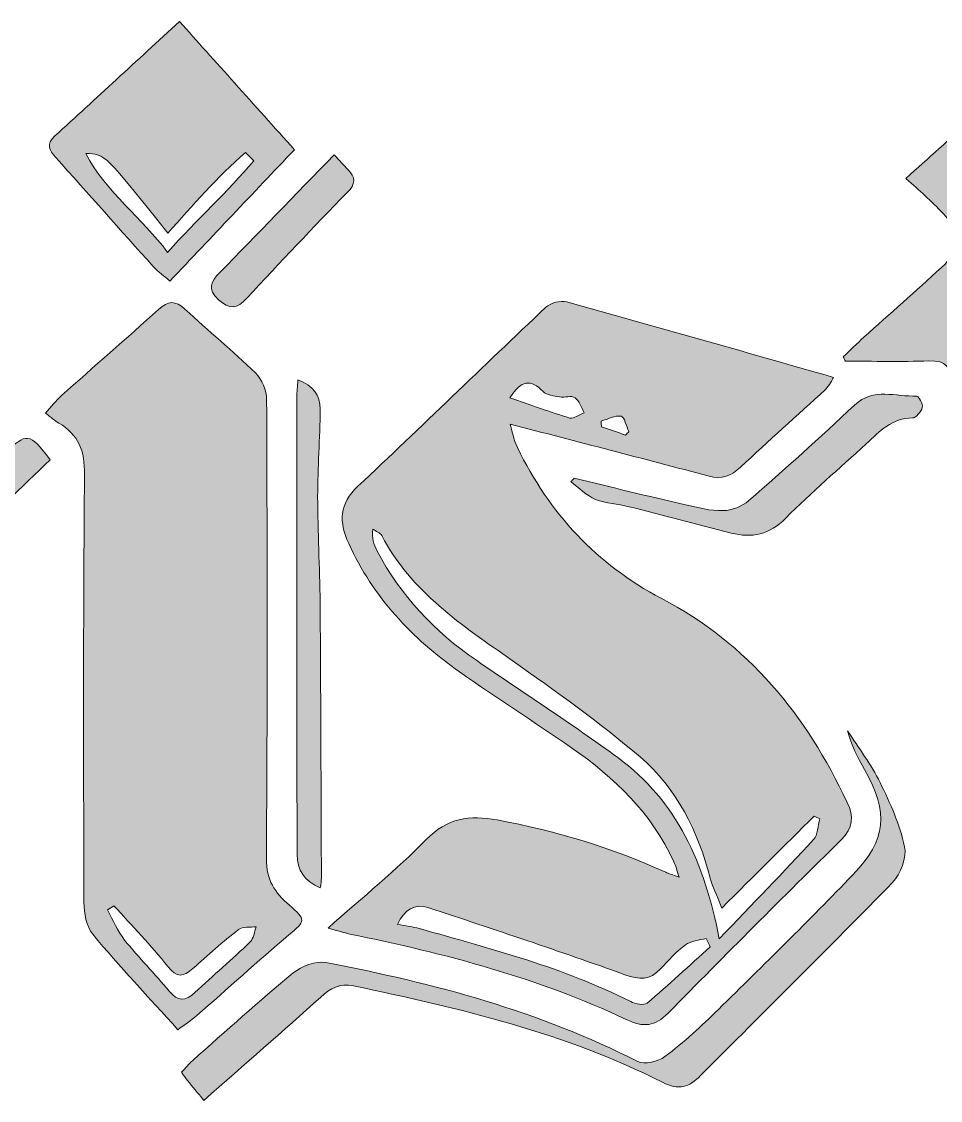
# Model space of a CAD drawing. Header units: millimetres. Extents: x -32 to 422, y -637 to -57.
# Drawn here: x 347.93 to 370.08, y -120.56 to -94.55 of the extents above; entities that cross this region are included whole.
import ezdxf

# ---------------------------------------------------------------- set-up
doc = ezdxf.new("R2010")
doc.units = ezdxf.units.MM
doc.header["$MEASUREMENT"] = 0
doc.layers.add('cut laag', color=7, linetype='Continuous', lineweight=0)

# ---------------------------------------------------------------- blocks, each defined once
blk = doc.blocks.new('Block_0')
at = {"layer": 'cut laag', "true_color": 0x000000, "transparency": 33554687}
h = blk.add_hatch(color=18, dxfattribs=at)
h.dxf.hatch_style = 2
edge = h.paths.add_edge_path()
edge.add_spline(control_points=[(353.529, -97.903), (353.461, -97.838), (353.394, -97.772), (353.326, -97.707), (352.646, -98.294), (352.057, -98.978), (351.451, -99.649), (349.946, -97.742), (349.946, -97.742), (349.478, -97.729), (349.983, -98.681), (350.831, -99.276), (351.449, -100.112), (352.155, -99.318), (352.894, -98.656), (353.529, -97.903)], knot_values=[0, 0, 0, 0, 1, 1, 1, 2, 2, 2, 3, 3, 3, 4, 4, 4, 5, 5, 5, 5], degree=3, periodic=0)
edge = h.paths.add_edge_path()
edge.add_spline(control_points=[(351.736, -94.547), (352.572, -95.48), (353.538, -96.556), (354.507, -97.636), (353.5, -98.698), (352.524, -99.728), (351.505, -100.803), (351.373, -100.689), (351.221, -100.584), (351.101, -100.451), (350.315, -99.578), (349.537, -98.698), (348.753, -97.824), (348.597, -97.65), (348.516, -97.499), (348.731, -97.304), (349.719, -96.405), (350.7, -95.499), (351.736, -94.547)], knot_values=[0, 0, 0, 0, 1, 1, 1, 2, 2, 2, 3, 3, 3, 4, 4, 4, 5, 5, 5, 6, 6, 6, 6], degree=3, periodic=0)
h = blk.add_hatch(color=18, dxfattribs=at)
h.dxf.hatch_style = 2
edge = h.paths.add_edge_path()
edge.add_spline(control_points=[(374.357, -101.701), (374.268, -101.846), (374.18, -101.929), (374.176, -102.017), (374.173, -102.08), (374.281, -102.149), (374.339, -102.216), (374.423, -102.126), (374.518, -102.044), (374.579, -101.941), (374.591, -101.921), (374.471, -101.822), (374.357, -101.701)], knot_values=[0, 0, 0, 0, 1, 1, 1, 2, 2, 2, 3, 3, 3, 4, 4, 4, 4], degree=3, periodic=0)
edge = h.paths.add_edge_path()
edge.add_spline(control_points=[(370.747, -99.194), (370.821, -99.158), (370.896, -99.122), (370.97, -99.087), (370.886, -98.887), (370.803, -98.686), (370.719, -98.486), (370.643, -98.535), (370.494, -98.608), (370.501, -98.628), (370.568, -98.821), (370.661, -99.006), (370.747, -99.194)], knot_values=[0, 0, 0, 0, 1, 1, 1, 2, 2, 2, 3, 3, 3, 4, 4, 4, 4], degree=3, periodic=0)
edge = h.paths.add_edge_path()
edge.add_spline(control_points=[(371.057, -115.886), (371.023, -115.896), (370.989, -115.905), (370.955, -115.915), (370.998, -116.057), (371.004, -116.231), (371.092, -116.335), (371.553, -116.884), (372.027, -117.423), (372.519, -117.944), (372.581, -118.011), (372.818, -118.011), (372.896, -117.947), (373.393, -117.537), (373.873, -117.105), (374.347, -116.668), (374.405, -116.615), (374.395, -116.488), (374.417, -116.396), (374.315, -116.404), (374.179, -116.372), (374.116, -116.426), (373.727, -116.759), (373.332, -117.09), (372.985, -117.465), (372.764, -117.704), (372.663, -117.71), (372.453, -117.455), (372.009, -116.914), (371.525, -116.407), (371.057, -115.886)], knot_values=[0, 0, 0, 0, 1, 1, 1, 2, 2, 2, 3, 3, 3, 4, 4, 4, 5, 5, 5, 6, 6, 6, 7, 7, 7, 8, 8, 8, 9, 9, 9, 10, 10, 10, 10], degree=3, periodic=0)
edge = h.paths.add_edge_path()
edge.add_spline(control_points=[(367.735, -102.632), (367.901, -102.474), (368.063, -102.312), (368.233, -102.158), (368.855, -101.597), (369.484, -101.043), (370.102, -100.478), (370.543, -100.073), (370.553, -99.614), (370.142, -99.176), (370.001, -99.026), (369.852, -98.884), (369.703, -98.742), (369.565, -98.613), (369.423, -98.488), (369.245, -98.328), (370.316, -97.366), (371.373, -96.417), (372.532, -95.376), (373.22, -96.101), (373.901, -96.807), (374.562, -97.531), (374.659, -97.636), (374.701, -97.825), (374.704, -97.976), (374.716, -98.593), (374.731, -99.213), (374.688, -99.827), (374.661, -100.213), (374.751, -100.342), (375.155, -100.335), (376.448, -100.311), (377.742, -100.325), (379.035, -100.327), (379.161, -100.327), (379.287, -100.344), (379.476, -100.357), (379.399, -100.463), (379.37, -100.525), (379.323, -100.566), (378.638, -101.166), (377.941, -101.752), (377.269, -102.367), (376.954, -102.656), (376.614, -102.785), (376.193, -102.763), (375.827, -102.744), (375.459, -102.746), (375.091, -102.751), (374.86, -102.754), (374.717, -102.833), (374.718, -103.119), (374.729, -107.087), (374.733, -111.055), (374.727, -115.024), (374.727, -115.476), (375.056, -115.665), (375.34, -115.873), (375.669, -116.115), (375.619, -116.273), (375.339, -116.509), (374.519, -117.2), (373.711, -117.905), (372.911, -118.62), (372.692, -118.816), (372.554, -118.795), (372.368, -118.584), (371.805, -117.945), (371.204, -117.337), (370.666, -116.678), (370.48, -116.451), (370.345, -116.108), (370.344, -115.817), (370.324, -111.643), (370.323, -107.469), (370.339, -103.294), (370.341, -102.869), (370.217, -102.718), (369.799, -102.731), (369.129, -102.751), (368.459, -102.736), (367.788, -102.736), (367.771, -102.702), (367.753, -102.667), (367.735, -102.632)], knot_values=[0, 0, 0, 0, 1, 1, 1, 2, 2, 2, 3, 3, 3, 4, 4, 4, 5, 5, 5, 6, 6, 6, 7, 7, 7, 8, 8, 8, 9, 9, 9, 10, 10, 10, 11, 11, 11, 12, 12, 12, 13, 13, 13, 14, 14, 14, 15, 15, 15, 16, 16, 16, 17, 17, 17, 18, 18, 18, 19, 19, 19, 20, 20, 20, 21, 21, 21, 22, 22, 22, 23, 23, 23, 24, 24, 24, 25, 25, 25, 26, 26, 26, 27, 27, 27, 28, 28, 28, 28], degree=3, periodic=0)
h = blk.add_hatch(color=18, dxfattribs=at)
h.dxf.hatch_style = 2
edge = h.paths.add_edge_path()
edge.add_spline(control_points=[(355.462, -97.76), (355.597, -97.904), (355.694, -98.011), (355.795, -98.114), (355.985, -98.305), (355.982, -98.461), (355.781, -98.668), (354.963, -99.506), (354.155, -100.355), (353.362, -101.216), (353.12, -101.479), (352.945, -101.494), (352.676, -101.254), (352.388, -100.997), (352.5, -100.813), (352.703, -100.604), (353.61, -99.671), (354.516, -98.736), (355.462, -97.76)], knot_values=[0, 0, 0, 0, 1, 1, 1, 2, 2, 2, 3, 3, 3, 4, 4, 4, 5, 5, 5, 6, 6, 6, 6], degree=3, periodic=0)
h = blk.add_hatch(color=18, dxfattribs=at)
h.dxf.hatch_style = 2
edge = h.paths.add_edge_path()
edge.add_spline(control_points=[(350.157, -115.866), (350.104, -115.9), (350.05, -115.934), (349.997, -115.968), (350.134, -116.212), (350.242, -116.48), (350.414, -116.695), (350.754, -117.119), (351.141, -117.503), (351.485, -117.923), (351.698, -118.182), (351.879, -118.169), (352.106, -117.959), (352.548, -117.55), (353.005, -117.157), (353.439, -116.74), (353.525, -116.657), (353.538, -116.498), (353.585, -116.374), (353.441, -116.392), (353.26, -116.36), (353.162, -116.436), (352.779, -116.732), (352.42, -117.059), (352.058, -117.381), (351.834, -117.58), (351.675, -117.615), (351.453, -117.331), (351.051, -116.819), (350.592, -116.352), (350.157, -115.866)], knot_values=[0, 0, 0, 0, 1, 1, 1, 2, 2, 2, 3, 3, 3, 4, 4, 4, 5, 5, 5, 6, 6, 6, 7, 7, 7, 8, 8, 8, 9, 9, 9, 10, 10, 10, 10], degree=3, periodic=0)
edge = h.paths.add_edge_path()
edge.add_spline(control_points=[(351.696, -118.856), (350.989, -118.071), (350.294, -117.334), (349.647, -116.555), (349.49, -116.367), (349.433, -116.045), (349.432, -115.784), (349.422, -112.345), (349.415, -108.906), (349.447, -105.468), (349.452, -104.903), (349.307, -104.507), (348.826, -104.229), (348.726, -104.171), (348.64, -104.09), (348.506, -103.988), (348.644, -103.836), (348.757, -103.687), (348.893, -103.565), (349.67, -102.87), (350.459, -102.188), (351.23, -101.486), (351.463, -101.275), (351.635, -101.267), (351.868, -101.483), (352.428, -102.003), (353.022, -102.486), (353.568, -103.02), (353.723, -103.172), (353.835, -103.446), (353.836, -103.665), (353.851, -107.354), (353.858, -111.044), (353.83, -114.733), (353.827, -115.246), (354.034, -115.553), (354.384, -115.852), (354.798, -116.207), (354.771, -116.23), (354.372, -116.568), (353.622, -117.205), (352.894, -117.868), (352.153, -118.516), (352.013, -118.638), (351.855, -118.739), (351.696, -118.856)], knot_values=[0, 0, 0, 0, 1, 1, 1, 2, 2, 2, 3, 3, 3, 4, 4, 4, 5, 5, 5, 6, 6, 6, 7, 7, 7, 8, 8, 8, 9, 9, 9, 10, 10, 10, 11, 11, 11, 12, 12, 12, 13, 13, 13, 14, 14, 14, 15, 15, 15, 15], degree=3, periodic=0)
h = blk.add_hatch(color=18, dxfattribs=at)
h.dxf.hatch_style = 2
edge = h.paths.add_edge_path()
edge.add_spline(control_points=[(361.896, -104.18), (361.9, -104.226), (361.904, -104.273), (361.908, -104.319), (362.101, -104.385), (362.294, -104.451), (362.486, -104.517), (362.514, -104.489), (362.541, -104.462), (362.569, -104.435), (362.507, -104.304), (362.463, -104.08), (362.379, -104.064), (362.231, -104.036), (362.058, -104.135), (361.896, -104.18)], knot_values=[0, 0, 0, 0, 1, 1, 1, 2, 2, 2, 3, 3, 3, 4, 4, 4, 5, 5, 5, 5], degree=3, periodic=0)
edge = h.paths.add_edge_path()
edge.add_spline(control_points=[(359.701, -103.618), (360.207, -103.793), (360.67, -103.967), (361.144, -104.106), (361.239, -104.133), (361.374, -104.025), (361.491, -103.979), (361.421, -103.854), (361.377, -103.691), (361.271, -103.617), (361.185, -103.557), (361.022, -103.618), (360.898, -103.597), (360.76, -103.574), (360.586, -103.559), (360.501, -103.47), (360.21, -103.165), (359.973, -103.183), (359.701, -103.618)], knot_values=[0, 0, 0, 0, 1, 1, 1, 2, 2, 2, 3, 3, 3, 4, 4, 4, 5, 5, 5, 6, 6, 6, 6], degree=3, periodic=0)
edge = h.paths.add_edge_path()
edge.add_spline(control_points=[(364.531, -116.854), (364.498, -116.787), (364.466, -116.72), (364.434, -116.653), (364.264, -116.702), (364.065, -116.711), (363.931, -116.81), (363.709, -116.972), (363.522, -117.186), (363.332, -117.389), (363.076, -117.663), (362.825, -117.658), (362.469, -117.529), (360.904, -116.964), (359.323, -116.438), (357.743, -115.914), (357.409, -115.804), (357.155, -115.953), (356.994, -116.316), (357.188, -116.353), (357.358, -116.373), (357.521, -116.419), (359.252, -116.907), (360.995, -117.358), (362.612, -118.179), (362.725, -118.236), (362.932, -118.275), (363.005, -118.215), (363.527, -117.777), (364.025, -117.311), (364.531, -116.854)], knot_values=[0, 0, 0, 0, 1, 1, 1, 2, 2, 2, 3, 3, 3, 4, 4, 4, 5, 5, 5, 6, 6, 6, 7, 7, 7, 8, 8, 8, 9, 9, 9, 10, 10, 10, 10], degree=3, periodic=0)
edge = h.paths.add_edge_path()
edge.add_spline(control_points=[(364.747, -116.661), (365.552, -115.82), (366.297, -115.057), (367.02, -114.272), (367.126, -114.157), (367.123, -113.941), (367.17, -113.771), (367.124, -113.75), (367.078, -113.728), (367.033, -113.707), (366.317, -114.419), (365.601, -115.131), (364.808, -115.921), (364.681, -115.599), (364.584, -115.407), (364.53, -115.202), (364.23, -114.072), (363.729, -113.034), (362.837, -112.277), (361.857, -111.445), (360.805, -110.693), (359.752, -109.952), (358.548, -109.106), (357.323, -108.297), (356.61, -106.942), (356.573, -106.872), (356.469, -106.837), (356.396, -106.785), (356.371, -106.999), (356.415, -107.159), (356.492, -107.303), (357.068, -108.387), (357.879, -109.259), (358.892, -109.949), (360.032, -110.725), (361.186, -111.482), (362.299, -112.295), (363.73, -113.339), (364.396, -114.847), (364.747, -116.661)], knot_values=[0, 0, 0, 0, 1, 1, 1, 2, 2, 2, 3, 3, 3, 4, 4, 4, 5, 5, 5, 6, 6, 6, 7, 7, 7, 8, 8, 8, 9, 9, 9, 10, 10, 10, 11, 11, 11, 12, 12, 12, 13, 13, 13, 13], degree=3, periodic=0)
edge = h.paths.add_edge_path()
edge.add_spline(control_points=[(355.317, -116.405), (356.163, -115.65), (356.966, -115.005), (357.68, -114.272), (358.191, -113.749), (358.726, -113.676), (359.392, -113.798), (360.799, -114.058), (362.154, -114.47), (363.456, -115.06), (363.533, -115.095), (363.616, -115.118), (363.776, -115.174), (363.722, -115.009), (363.699, -114.905), (363.655, -114.81), (363.118, -113.636), (362.223, -112.778), (361.184, -112.057), (360.292, -111.437), (359.373, -110.855), (358.486, -110.228), (357.342, -109.42), (356.403, -108.426), (355.814, -107.13), (355.578, -106.609), (355.58, -106.18), (356.038, -105.751), (357.559, -104.325), (359.05, -102.867), (360.566, -101.437), (360.679, -101.33), (360.921, -101.265), (361.069, -101.306), (363.2, -101.895), (365.324, -102.506), (367.501, -103.126), (367.463, -103.184), (367.407, -103.326), (367.306, -103.419), (366.628, -104.048), (365.934, -104.661), (365.257, -105.292), (365.032, -105.501), (364.806, -105.589), (364.5, -105.508), (362.917, -105.088), (361.333, -104.678), (359.709, -104.254), (359.752, -104.4), (359.788, -104.624), (359.883, -104.82), (360.65, -106.4), (361.79, -107.637), (363.35, -108.454), (365.445, -109.554), (366.845, -111.272), (367.83, -113.376), (367.99, -113.717), (367.982, -113.987), (367.684, -114.28), (366.28, -115.659), (364.893, -117.055), (363.511, -118.456), (363.197, -118.774), (362.922, -118.809), (362.505, -118.611), (360.385, -117.604), (358.129, -117.018), (355.84, -116.548), (355.701, -116.519), (355.566, -116.474), (355.317, -116.405)], knot_values=[0, 0, 0, 0, 1, 1, 1, 2, 2, 2, 3, 3, 3, 4, 4, 4, 5, 5, 5, 6, 6, 6, 7, 7, 7, 8, 8, 8, 9, 9, 9, 10, 10, 10, 11, 11, 11, 12, 12, 12, 13, 13, 13, 14, 14, 14, 15, 15, 15, 16, 16, 16, 17, 17, 17, 18, 18, 18, 19, 19, 19, 20, 20, 20, 21, 21, 21, 22, 22, 22, 23, 23, 23, 24, 24, 24, 24], degree=3, periodic=0)
h = blk.add_hatch(color=18, dxfattribs=at)
h.dxf.hatch_style = 2
edge = h.paths.add_edge_path()
edge.add_spline(control_points=[(354.591, -103.187), (354.954, -103.327), (355.133, -103.556), (355.129, -103.893), (355.119, -104.596), (355.066, -105.299), (355.066, -106.002), (355.067, -106.852), (355.118, -107.702), (355.125, -108.553), (355.142, -110.771), (355.148, -112.989), (355.157, -115.208), (355.157, -115.265), (355.144, -115.322), (355.13, -115.434), (354.747, -115.269), (354.57, -115.012), (354.57, -114.625), (354.569, -114.052), (354.568, -113.479), (354.568, -112.906), (354.566, -109.806), (354.565, -106.706), (354.565, -103.606), (354.565, -103.48), (354.58, -103.354), (354.591, -103.187)], knot_values=[0, 0, 0, 0, 1, 1, 1, 2, 2, 2, 3, 3, 3, 4, 4, 4, 5, 5, 5, 6, 6, 6, 7, 7, 7, 8, 8, 8, 9, 9, 9, 9], degree=3, periodic=0)
h = blk.add_hatch(color=18, dxfattribs=at)
h.dxf.hatch_style = 2
edge = h.paths.add_edge_path()
edge.add_spline(control_points=[(361.251, -105.559), (362.144, -105.774), (363.035, -105.993), (363.93, -106.199), (364.229, -106.268), (364.536, -106.347), (364.837, -106.339), (365.048, -106.334), (365.298, -106.237), (365.458, -106.098), (366.321, -105.347), (367.17, -104.579), (368.006, -103.796), (368.467, -103.364), (369.004, -103.598), (369.511, -103.578), (369.554, -103.576), (369.66, -103.773), (369.64, -103.853), (369.614, -103.954), (369.489, -104.106), (369.407, -104.105), (368.908, -104.103), (368.611, -104.428), (368.289, -104.727), (367.643, -105.325), (366.967, -105.894), (366.35, -106.521), (365.959, -106.919), (365.533, -107.006), (365.034, -106.882), (364.211, -106.677), (363.393, -106.452), (362.571, -106.244), (362.305, -106.176), (362.015, -106.173), (361.766, -106.069), (361.546, -105.978), (361.366, -105.788), (361.168, -105.641), (361.196, -105.614), (361.223, -105.587), (361.251, -105.559)], knot_values=[0, 0, 0, 0, 1, 1, 1, 2, 2, 2, 3, 3, 3, 4, 4, 4, 5, 5, 5, 6, 6, 6, 7, 7, 7, 8, 8, 8, 9, 9, 9, 10, 10, 10, 11, 11, 11, 12, 12, 12, 13, 13, 13, 14, 14, 14, 14], degree=3, periodic=0)
h = blk.add_hatch(color=18, dxfattribs=at)
h.dxf.hatch_style = 2
edge = h.paths.add_edge_path()
edge.add_spline(control_points=[(348.62, -105.113), (347.92, -105.787), (347.234, -106.443), (346.553, -107.105), (346.332, -107.319), (346.111, -107.535), (345.915, -107.772), (345.722, -108.004), (345.559, -108.015), (345.331, -107.815), (344.967, -107.495), (344.954, -107.443), (345.307, -107.102), (346.046, -106.39), (346.788, -105.681), (347.523, -104.965), (348.053, -104.449), (348.114, -104.451), (348.62, -105.113)], knot_values=[0, 0, 0, 0, 1, 1, 1, 2, 2, 2, 3, 3, 3, 4, 4, 4, 5, 5, 5, 6, 6, 6, 6], degree=3, periodic=0)
h = blk.add_hatch(color=18, dxfattribs=at)
h.dxf.hatch_style = 2
edge = h.paths.add_edge_path()
edge.add_spline(control_points=[(352.324, -120.561), (352.172, -120.377), (352.05, -120.231), (351.93, -120.083), (351.885, -120.028), (351.845, -119.967), (351.784, -119.882), (351.879, -119.781), (351.959, -119.681), (352.054, -119.597), (352.858, -118.887), (353.65, -118.164), (354.479, -117.484), (354.679, -117.32), (355.023, -117.191), (355.265, -117.237), (357.864, -117.731), (360.407, -118.41), (362.782, -119.623), (362.944, -119.706), (363.276, -119.626), (363.438, -119.503), (363.894, -119.158), (364.318, -118.768), (364.726, -118.367), (365.815, -117.295), (366.908, -116.226), (367.964, -115.122), (368.792, -114.256), (368.833, -113.642), (368.248, -112.585), (368.085, -112.291), (367.924, -111.996), (367.841, -111.65), (368.105, -112.063), (368.406, -112.459), (368.623, -112.896), (368.868, -113.39), (369.1, -113.909), (369.213, -114.443), (369.268, -114.703), (369.121, -115.102), (368.926, -115.303), (367.401, -116.873), (365.838, -118.406), (364.297, -119.961), (364.013, -120.248), (363.773, -120.321), (363.38, -120.123), (361.028, -118.934), (358.488, -118.333), (355.929, -117.798), (355.6, -117.729), (355.372, -117.861), (355.14, -118.069), (354.233, -118.882), (353.316, -119.684), (352.324, -120.561)], knot_values=[0, 0, 0, 0, 1, 1, 1, 2, 2, 2, 3, 3, 3, 4, 4, 4, 5, 5, 5, 6, 6, 6, 7, 7, 7, 8, 8, 8, 9, 9, 9, 10, 10, 10, 11, 11, 11, 12, 12, 12, 13, 13, 13, 14, 14, 14, 15, 15, 15, 16, 16, 16, 17, 17, 17, 18, 18, 18, 19, 19, 19, 19], degree=3, periodic=0)
at = {"layer": 'cut laag'}
for points, knots in [([(351.736, -94.547), (350.7, -95.499), (349.719, -96.405), (348.731, -97.304), (348.516, -97.499), (348.597, -97.65), (348.753, -97.824), (349.537, -98.698), (350.315, -99.578), (351.101, -100.451), (351.221, -100.584), (351.373, -100.689), (351.505, -100.803), (352.524, -99.728), (353.5, -98.698), (354.507, -97.636), (353.538, -96.556), (352.572, -95.48), (351.736, -94.547)], [0, 0, 0, 0, 1, 1, 1, 2, 2, 2, 3, 3, 3, 4, 4, 4, 5, 5, 5, 6, 6, 6, 6]), ([(351.736, -94.547), (352.572, -95.48), (353.538, -96.556), (354.507, -97.636), (353.5, -98.698), (352.524, -99.728), (351.505, -100.803), (351.373, -100.689), (351.221, -100.584), (351.101, -100.451), (350.315, -99.578), (349.537, -98.698), (348.753, -97.824), (348.597, -97.65), (348.516, -97.499), (348.731, -97.304), (349.719, -96.405), (350.7, -95.499), (351.736, -94.547)], [0, 0, 0, 0, 1, 1, 1, 2, 2, 2, 3, 3, 3, 4, 4, 4, 5, 5, 5, 6, 6, 6, 6]), ([(367.735, -102.632), (367.753, -102.667), (367.771, -102.702), (367.788, -102.736), (368.459, -102.736), (369.129, -102.751), (369.799, -102.731), (370.217, -102.718), (370.341, -102.869), (370.339, -103.294), (370.323, -107.469), (370.324, -111.643), (370.344, -115.817), (370.345, -116.108), (370.48, -116.451), (370.666, -116.678), (371.204, -117.337), (371.805, -117.945), (372.368, -118.584), (372.554, -118.795), (372.692, -118.816), (372.911, -118.62), (373.711, -117.905), (374.519, -117.2), (375.339, -116.509), (375.619, -116.273), (375.669, -116.115), (375.34, -115.873), (375.056, -115.665), (374.727, -115.476), (374.727, -115.024), (374.733, -111.055), (374.729, -107.087), (374.718, -103.119), (374.717, -102.833), (374.86, -102.754), (375.091, -102.751), (375.459, -102.746), (375.827, -102.744), (376.193, -102.763), (376.614, -102.785), (376.954, -102.656), (377.269, -102.367), (377.941, -101.752), (378.638, -101.166), (379.323, -100.566), (379.37, -100.525), (379.399, -100.463), (379.476, -100.357), (379.287, -100.344), (379.161, -100.327), (379.035, -100.327), (377.742, -100.325), (376.448, -100.311), (375.155, -100.335), (374.751, -100.342), (374.661, -100.213), (374.688, -99.827), (374.731, -99.213), (374.716, -98.593), (374.704, -97.976), (374.701, -97.825), (374.659, -97.636), (374.562, -97.531), (373.901, -96.807), (373.22, -96.101), (372.532, -95.376), (371.373, -96.417), (370.316, -97.366), (369.245, -98.328), (369.423, -98.488), (369.565, -98.613), (369.703, -98.742), (369.852, -98.884), (370.001, -99.026), (370.142, -99.176), (370.553, -99.614), (370.543, -100.073), (370.102, -100.478), (369.484, -101.043), (368.855, -101.597), (368.233, -102.158), (368.063, -102.312), (367.901, -102.474), (367.735, -102.632)], [0, 0, 0, 0, 1, 1, 1, 2, 2, 2, 3, 3, 3, 4, 4, 4, 5, 5, 5, 6, 6, 6, 7, 7, 7, 8, 8, 8, 9, 9, 9, 10, 10, 10, 11, 11, 11, 12, 12, 12, 13, 13, 13, 14, 14, 14, 15, 15, 15, 16, 16, 16, 17, 17, 17, 18, 18, 18, 19, 19, 19, 20, 20, 20, 21, 21, 21, 22, 22, 22, 23, 23, 23, 24, 24, 24, 25, 25, 25, 26, 26, 26, 27, 27, 27, 28, 28, 28, 28]), ([(367.735, -102.632), (367.901, -102.474), (368.063, -102.312), (368.233, -102.158), (368.855, -101.597), (369.484, -101.043), (370.102, -100.478), (370.543, -100.073), (370.553, -99.614), (370.142, -99.176), (370.001, -99.026), (369.852, -98.884), (369.703, -98.742), (369.565, -98.613), (369.423, -98.488), (369.245, -98.328), (370.316, -97.366), (371.373, -96.417), (372.532, -95.376), (373.22, -96.101), (373.901, -96.807), (374.562, -97.531), (374.659, -97.636), (374.701, -97.825), (374.704, -97.976), (374.716, -98.593), (374.731, -99.213), (374.688, -99.827), (374.661, -100.213), (374.751, -100.342), (375.155, -100.335), (376.448, -100.311), (377.742, -100.325), (379.035, -100.327), (379.161, -100.327), (379.287, -100.344), (379.476, -100.357), (379.399, -100.463), (379.37, -100.525), (379.323, -100.566), (378.638, -101.166), (377.941, -101.752), (377.269, -102.367), (376.954, -102.656), (376.614, -102.785), (376.193, -102.763), (375.827, -102.744), (375.459, -102.746), (375.091, -102.751), (374.86, -102.754), (374.717, -102.833), (374.718, -103.119), (374.729, -107.087), (374.733, -111.055), (374.727, -115.024), (374.727, -115.476), (375.056, -115.665), (375.34, -115.873), (375.669, -116.115), (375.619, -116.273), (375.339, -116.509), (374.519, -117.2), (373.711, -117.905), (372.911, -118.62), (372.692, -118.816), (372.554, -118.795), (372.368, -118.584), (371.805, -117.945), (371.204, -117.337), (370.666, -116.678), (370.48, -116.451), (370.345, -116.108), (370.344, -115.817), (370.324, -111.643), (370.323, -107.469), (370.339, -103.294), (370.341, -102.869), (370.217, -102.718), (369.799, -102.731), (369.129, -102.751), (368.459, -102.736), (367.788, -102.736), (367.771, -102.702), (367.753, -102.667), (367.735, -102.632)], [0, 0, 0, 0, 1, 1, 1, 2, 2, 2, 3, 3, 3, 4, 4, 4, 5, 5, 5, 6, 6, 6, 7, 7, 7, 8, 8, 8, 9, 9, 9, 10, 10, 10, 11, 11, 11, 12, 12, 12, 13, 13, 13, 14, 14, 14, 15, 15, 15, 16, 16, 16, 17, 17, 17, 18, 18, 18, 19, 19, 19, 20, 20, 20, 21, 21, 21, 22, 22, 22, 23, 23, 23, 24, 24, 24, 25, 25, 25, 26, 26, 26, 27, 27, 27, 28, 28, 28, 28]), ([(353.529, -97.903), (353.461, -97.838), (353.394, -97.772), (353.326, -97.707), (352.646, -98.294), (352.057, -98.978), (351.451, -99.649), (349.946, -97.742), (349.946, -97.742), (349.478, -97.729), (349.983, -98.681), (350.831, -99.276), (351.449, -100.112), (352.155, -99.318), (352.894, -98.656), (353.529, -97.903)], [0, 0, 0, 0, 1, 1, 1, 2, 2, 2, 3, 3, 3, 4, 4, 4, 5, 5, 5, 5]), ([(353.529, -97.903), (352.894, -98.656), (352.155, -99.318), (351.449, -100.112), (350.831, -99.276), (349.983, -98.681), (349.478, -97.729), (349.946, -97.742), (349.946, -97.742), (351.451, -99.649), (352.057, -98.978), (352.646, -98.294), (353.326, -97.707), (353.394, -97.772), (353.461, -97.838), (353.529, -97.903)], [0, 0, 0, 0, 1, 1, 1, 2, 2, 2, 3, 3, 3, 4, 4, 4, 5, 5, 5, 5]), ([(355.462, -97.76), (354.516, -98.736), (353.61, -99.671), (352.703, -100.604), (352.5, -100.813), (352.388, -100.997), (352.676, -101.254), (352.945, -101.494), (353.12, -101.479), (353.362, -101.216), (354.155, -100.355), (354.963, -99.506), (355.781, -98.668), (355.982, -98.461), (355.985, -98.305), (355.795, -98.114), (355.694, -98.011), (355.597, -97.904), (355.462, -97.76)], [0, 0, 0, 0, 1, 1, 1, 2, 2, 2, 3, 3, 3, 4, 4, 4, 5, 5, 5, 6, 6, 6, 6]), ([(355.462, -97.76), (355.597, -97.904), (355.694, -98.011), (355.795, -98.114), (355.985, -98.305), (355.982, -98.461), (355.781, -98.668), (354.963, -99.506), (354.155, -100.355), (353.362, -101.216), (353.12, -101.479), (352.945, -101.494), (352.676, -101.254), (352.388, -100.997), (352.5, -100.813), (352.703, -100.604), (353.61, -99.671), (354.516, -98.736), (355.462, -97.76)], [0, 0, 0, 0, 1, 1, 1, 2, 2, 2, 3, 3, 3, 4, 4, 4, 5, 5, 5, 6, 6, 6, 6]), ([(351.696, -118.856), (351.855, -118.739), (352.013, -118.638), (352.153, -118.516), (352.894, -117.868), (353.622, -117.205), (354.372, -116.568), (354.771, -116.23), (354.798, -116.207), (354.384, -115.852), (354.034, -115.553), (353.827, -115.246), (353.83, -114.733), (353.858, -111.044), (353.851, -107.354), (353.836, -103.665), (353.835, -103.446), (353.723, -103.172), (353.568, -103.02), (353.022, -102.486), (352.428, -102.003), (351.868, -101.483), (351.635, -101.267), (351.463, -101.275), (351.23, -101.486), (350.459, -102.188), (349.67, -102.87), (348.893, -103.565), (348.757, -103.687), (348.644, -103.836), (348.506, -103.988), (348.64, -104.09), (348.726, -104.171), (348.826, -104.229), (349.307, -104.507), (349.452, -104.903), (349.447, -105.468), (349.415, -108.906), (349.422, -112.345), (349.432, -115.784), (349.433, -116.045), (349.49, -116.367), (349.647, -116.555), (350.294, -117.334), (350.989, -118.071), (351.696, -118.856)], [0, 0, 0, 0, 1, 1, 1, 2, 2, 2, 3, 3, 3, 4, 4, 4, 5, 5, 5, 6, 6, 6, 7, 7, 7, 8, 8, 8, 9, 9, 9, 10, 10, 10, 11, 11, 11, 12, 12, 12, 13, 13, 13, 14, 14, 14, 15, 15, 15, 15]), ([(351.696, -118.856), (350.989, -118.071), (350.294, -117.334), (349.647, -116.555), (349.49, -116.367), (349.433, -116.045), (349.432, -115.784), (349.422, -112.345), (349.415, -108.906), (349.447, -105.468), (349.452, -104.903), (349.307, -104.507), (348.826, -104.229), (348.726, -104.171), (348.64, -104.09), (348.506, -103.988), (348.644, -103.836), (348.757, -103.687), (348.893, -103.565), (349.67, -102.87), (350.459, -102.188), (351.23, -101.486), (351.463, -101.275), (351.635, -101.267), (351.868, -101.483), (352.428, -102.003), (353.022, -102.486), (353.568, -103.02), (353.723, -103.172), (353.835, -103.446), (353.836, -103.665), (353.851, -107.354), (353.858, -111.044), (353.83, -114.733), (353.827, -115.246), (354.034, -115.553), (354.384, -115.852), (354.798, -116.207), (354.771, -116.23), (354.372, -116.568), (353.622, -117.205), (352.894, -117.868), (352.153, -118.516), (352.013, -118.638), (351.855, -118.739), (351.696, -118.856)], [0, 0, 0, 0, 1, 1, 1, 2, 2, 2, 3, 3, 3, 4, 4, 4, 5, 5, 5, 6, 6, 6, 7, 7, 7, 8, 8, 8, 9, 9, 9, 10, 10, 10, 11, 11, 11, 12, 12, 12, 13, 13, 13, 14, 14, 14, 15, 15, 15, 15]), ([(355.317, -116.405), (355.566, -116.474), (355.701, -116.519), (355.84, -116.548), (358.129, -117.018), (360.385, -117.604), (362.505, -118.611), (362.922, -118.809), (363.197, -118.774), (363.511, -118.456), (364.893, -117.055), (366.28, -115.659), (367.684, -114.28), (367.982, -113.987), (367.99, -113.717), (367.83, -113.376), (366.845, -111.272), (365.445, -109.554), (363.35, -108.454), (361.79, -107.637), (360.65, -106.4), (359.883, -104.82), (359.788, -104.624), (359.752, -104.4), (359.709, -104.254), (361.333, -104.678), (362.917, -105.088), (364.5, -105.508), (364.806, -105.589), (365.032, -105.501), (365.257, -105.292), (365.934, -104.661), (366.628, -104.048), (367.306, -103.419), (367.407, -103.326), (367.463, -103.184), (367.501, -103.126), (365.324, -102.506), (363.2, -101.895), (361.069, -101.306), (360.921, -101.265), (360.679, -101.33), (360.566, -101.437), (359.05, -102.867), (357.559, -104.325), (356.038, -105.751), (355.58, -106.18), (355.578, -106.609), (355.814, -107.13), (356.403, -108.426), (357.342, -109.42), (358.486, -110.228), (359.373, -110.855), (360.292, -111.437), (361.184, -112.057), (362.223, -112.778), (363.118, -113.636), (363.655, -114.81), (363.699, -114.905), (363.722, -115.009), (363.776, -115.174), (363.616, -115.118), (363.533, -115.095), (363.456, -115.06), (362.154, -114.47), (360.799, -114.058), (359.392, -113.798), (358.726, -113.676), (358.191, -113.749), (357.68, -114.272), (356.966, -115.005), (356.163, -115.65), (355.317, -116.405)], [0, 0, 0, 0, 1, 1, 1, 2, 2, 2, 3, 3, 3, 4, 4, 4, 5, 5, 5, 6, 6, 6, 7, 7, 7, 8, 8, 8, 9, 9, 9, 10, 10, 10, 11, 11, 11, 12, 12, 12, 13, 13, 13, 14, 14, 14, 15, 15, 15, 16, 16, 16, 17, 17, 17, 18, 18, 18, 19, 19, 19, 20, 20, 20, 21, 21, 21, 22, 22, 22, 23, 23, 23, 24, 24, 24, 24]), ([(355.317, -116.405), (356.163, -115.65), (356.966, -115.005), (357.68, -114.272), (358.191, -113.749), (358.726, -113.676), (359.392, -113.798), (360.799, -114.058), (362.154, -114.47), (363.456, -115.06), (363.533, -115.095), (363.616, -115.118), (363.776, -115.174), (363.722, -115.009), (363.699, -114.905), (363.655, -114.81), (363.118, -113.636), (362.223, -112.778), (361.184, -112.057), (360.292, -111.437), (359.373, -110.855), (358.486, -110.228), (357.342, -109.42), (356.403, -108.426), (355.814, -107.13), (355.578, -106.609), (355.58, -106.18), (356.038, -105.751), (357.559, -104.325), (359.05, -102.867), (360.566, -101.437), (360.679, -101.33), (360.921, -101.265), (361.069, -101.306), (363.2, -101.895), (365.324, -102.506), (367.501, -103.126), (367.463, -103.184), (367.407, -103.326), (367.306, -103.419), (366.628, -104.048), (365.934, -104.661), (365.257, -105.292), (365.032, -105.501), (364.806, -105.589), (364.5, -105.508), (362.917, -105.088), (361.333, -104.678), (359.709, -104.254), (359.752, -104.4), (359.788, -104.624), (359.883, -104.82), (360.65, -106.4), (361.79, -107.637), (363.35, -108.454), (365.445, -109.554), (366.845, -111.272), (367.83, -113.376), (367.99, -113.717), (367.982, -113.987), (367.684, -114.28), (366.28, -115.659), (364.893, -117.055), (363.511, -118.456), (363.197, -118.774), (362.922, -118.809), (362.505, -118.611), (360.385, -117.604), (358.129, -117.018), (355.84, -116.548), (355.701, -116.519), (355.566, -116.474), (355.317, -116.405)], [0, 0, 0, 0, 1, 1, 1, 2, 2, 2, 3, 3, 3, 4, 4, 4, 5, 5, 5, 6, 6, 6, 7, 7, 7, 8, 8, 8, 9, 9, 9, 10, 10, 10, 11, 11, 11, 12, 12, 12, 13, 13, 13, 14, 14, 14, 15, 15, 15, 16, 16, 16, 17, 17, 17, 18, 18, 18, 19, 19, 19, 20, 20, 20, 21, 21, 21, 22, 22, 22, 23, 23, 23, 24, 24, 24, 24]), ([(354.591, -103.187), (354.58, -103.354), (354.565, -103.48), (354.565, -103.606), (354.565, -106.706), (354.566, -109.806), (354.568, -112.906), (354.568, -113.479), (354.569, -114.052), (354.57, -114.625), (354.57, -115.012), (354.747, -115.269), (355.13, -115.434), (355.144, -115.322), (355.157, -115.265), (355.157, -115.208), (355.148, -112.989), (355.142, -110.771), (355.125, -108.553), (355.118, -107.702), (355.067, -106.852), (355.066, -106.002), (355.066, -105.299), (355.119, -104.596), (355.129, -103.893), (355.133, -103.556), (354.954, -103.327), (354.591, -103.187)], [0, 0, 0, 0, 1, 1, 1, 2, 2, 2, 3, 3, 3, 4, 4, 4, 5, 5, 5, 6, 6, 6, 7, 7, 7, 8, 8, 8, 9, 9, 9, 9]), ([(354.591, -103.187), (354.954, -103.327), (355.133, -103.556), (355.129, -103.893), (355.119, -104.596), (355.066, -105.299), (355.066, -106.002), (355.067, -106.852), (355.118, -107.702), (355.125, -108.553), (355.142, -110.771), (355.148, -112.989), (355.157, -115.208), (355.157, -115.265), (355.144, -115.322), (355.13, -115.434), (354.747, -115.269), (354.57, -115.012), (354.57, -114.625), (354.569, -114.052), (354.568, -113.479), (354.568, -112.906), (354.566, -109.806), (354.565, -106.706), (354.565, -103.606), (354.565, -103.48), (354.58, -103.354), (354.591, -103.187)], [0, 0, 0, 0, 1, 1, 1, 2, 2, 2, 3, 3, 3, 4, 4, 4, 5, 5, 5, 6, 6, 6, 7, 7, 7, 8, 8, 8, 9, 9, 9, 9]), ([(359.701, -103.618), (360.207, -103.793), (360.67, -103.967), (361.144, -104.106), (361.239, -104.133), (361.374, -104.025), (361.491, -103.979), (361.421, -103.854), (361.377, -103.691), (361.271, -103.617), (361.185, -103.557), (361.022, -103.618), (360.898, -103.597), (360.76, -103.574), (360.586, -103.559), (360.501, -103.47), (360.21, -103.165), (359.973, -103.183), (359.701, -103.618)], [0, 0, 0, 0, 1, 1, 1, 2, 2, 2, 3, 3, 3, 4, 4, 4, 5, 5, 5, 6, 6, 6, 6]), ([(359.701, -103.618), (359.973, -103.183), (360.21, -103.165), (360.501, -103.47), (360.586, -103.559), (360.76, -103.574), (360.898, -103.597), (361.022, -103.618), (361.185, -103.557), (361.271, -103.617), (361.377, -103.691), (361.421, -103.854), (361.491, -103.979), (361.374, -104.025), (361.239, -104.133), (361.144, -104.106), (360.67, -103.967), (360.207, -103.793), (359.701, -103.618)], [0, 0, 0, 0, 1, 1, 1, 2, 2, 2, 3, 3, 3, 4, 4, 4, 5, 5, 5, 6, 6, 6, 6]), ([(361.251, -105.559), (361.223, -105.587), (361.196, -105.614), (361.168, -105.641), (361.366, -105.788), (361.546, -105.978), (361.766, -106.069), (362.015, -106.173), (362.305, -106.176), (362.571, -106.244), (363.393, -106.452), (364.211, -106.677), (365.034, -106.882), (365.533, -107.006), (365.959, -106.919), (366.35, -106.521), (366.967, -105.894), (367.643, -105.325), (368.289, -104.727), (368.611, -104.428), (368.908, -104.103), (369.407, -104.105), (369.489, -104.106), (369.614, -103.954), (369.64, -103.853), (369.66, -103.773), (369.554, -103.576), (369.511, -103.578), (369.004, -103.598), (368.467, -103.364), (368.006, -103.796), (367.17, -104.579), (366.321, -105.347), (365.458, -106.098), (365.298, -106.237), (365.048, -106.334), (364.837, -106.339), (364.536, -106.347), (364.229, -106.268), (363.93, -106.199), (363.035, -105.993), (362.144, -105.774), (361.251, -105.559)], [0, 0, 0, 0, 1, 1, 1, 2, 2, 2, 3, 3, 3, 4, 4, 4, 5, 5, 5, 6, 6, 6, 7, 7, 7, 8, 8, 8, 9, 9, 9, 10, 10, 10, 11, 11, 11, 12, 12, 12, 13, 13, 13, 14, 14, 14, 14]), ([(361.251, -105.559), (362.144, -105.774), (363.035, -105.993), (363.93, -106.199), (364.229, -106.268), (364.536, -106.347), (364.837, -106.339), (365.048, -106.334), (365.298, -106.237), (365.458, -106.098), (366.321, -105.347), (367.17, -104.579), (368.006, -103.796), (368.467, -103.364), (369.004, -103.598), (369.511, -103.578), (369.554, -103.576), (369.66, -103.773), (369.64, -103.853), (369.614, -103.954), (369.489, -104.106), (369.407, -104.105), (368.908, -104.103), (368.611, -104.428), (368.289, -104.727), (367.643, -105.325), (366.967, -105.894), (366.35, -106.521), (365.959, -106.919), (365.533, -107.006), (365.034, -106.882), (364.211, -106.677), (363.393, -106.452), (362.571, -106.244), (362.305, -106.176), (362.015, -106.173), (361.766, -106.069), (361.546, -105.978), (361.366, -105.788), (361.168, -105.641), (361.196, -105.614), (361.223, -105.587), (361.251, -105.559)], [0, 0, 0, 0, 1, 1, 1, 2, 2, 2, 3, 3, 3, 4, 4, 4, 5, 5, 5, 6, 6, 6, 7, 7, 7, 8, 8, 8, 9, 9, 9, 10, 10, 10, 11, 11, 11, 12, 12, 12, 13, 13, 13, 14, 14, 14, 14]), ([(361.896, -104.18), (361.9, -104.226), (361.904, -104.273), (361.908, -104.319), (362.101, -104.385), (362.294, -104.451), (362.486, -104.517), (362.514, -104.489), (362.541, -104.462), (362.569, -104.435), (362.507, -104.304), (362.463, -104.08), (362.379, -104.064), (362.231, -104.036), (362.058, -104.135), (361.896, -104.18)], [0, 0, 0, 0, 1, 1, 1, 2, 2, 2, 3, 3, 3, 4, 4, 4, 5, 5, 5, 5]), ([(361.896, -104.18), (362.058, -104.135), (362.231, -104.036), (362.379, -104.064), (362.463, -104.08), (362.507, -104.304), (362.569, -104.435), (362.541, -104.462), (362.514, -104.489), (362.486, -104.517), (362.294, -104.451), (362.101, -104.385), (361.908, -104.319), (361.904, -104.273), (361.9, -104.226), (361.896, -104.18)], [0, 0, 0, 0, 1, 1, 1, 2, 2, 2, 3, 3, 3, 4, 4, 4, 5, 5, 5, 5]), ([(348.62, -105.113), (348.114, -104.451), (348.053, -104.449), (347.523, -104.965), (346.788, -105.681), (346.046, -106.39), (345.307, -107.102), (344.954, -107.443), (344.967, -107.495), (345.331, -107.815), (345.559, -108.015), (345.722, -108.004), (345.915, -107.772), (346.111, -107.535), (346.332, -107.319), (346.553, -107.105), (347.234, -106.443), (347.92, -105.787), (348.62, -105.113)], [0, 0, 0, 0, 1, 1, 1, 2, 2, 2, 3, 3, 3, 4, 4, 4, 5, 5, 5, 6, 6, 6, 6]), ([(348.62, -105.113), (347.92, -105.787), (347.234, -106.443), (346.553, -107.105), (346.332, -107.319), (346.111, -107.535), (345.915, -107.772), (345.722, -108.004), (345.559, -108.015), (345.331, -107.815), (344.967, -107.495), (344.954, -107.443), (345.307, -107.102), (346.046, -106.39), (346.788, -105.681), (347.523, -104.965), (348.053, -104.449), (348.114, -104.451), (348.62, -105.113)], [0, 0, 0, 0, 1, 1, 1, 2, 2, 2, 3, 3, 3, 4, 4, 4, 5, 5, 5, 6, 6, 6, 6]), ([(364.747, -116.661), (365.552, -115.82), (366.297, -115.057), (367.02, -114.272), (367.126, -114.157), (367.123, -113.941), (367.17, -113.771), (367.124, -113.75), (367.078, -113.728), (367.033, -113.707), (366.317, -114.419), (365.601, -115.131), (364.808, -115.921), (364.681, -115.599), (364.584, -115.407), (364.53, -115.202), (364.23, -114.072), (363.729, -113.034), (362.837, -112.277), (361.857, -111.445), (360.805, -110.693), (359.752, -109.952), (358.548, -109.106), (357.323, -108.297), (356.61, -106.942), (356.573, -106.872), (356.469, -106.837), (356.396, -106.785), (356.371, -106.999), (356.415, -107.159), (356.492, -107.303), (357.068, -108.387), (357.879, -109.259), (358.892, -109.949), (360.032, -110.725), (361.186, -111.482), (362.299, -112.295), (363.73, -113.339), (364.396, -114.847), (364.747, -116.661)], [0, 0, 0, 0, 1, 1, 1, 2, 2, 2, 3, 3, 3, 4, 4, 4, 5, 5, 5, 6, 6, 6, 7, 7, 7, 8, 8, 8, 9, 9, 9, 10, 10, 10, 11, 11, 11, 12, 12, 12, 13, 13, 13, 13]), ([(364.747, -116.661), (364.396, -114.847), (363.73, -113.339), (362.299, -112.295), (361.186, -111.482), (360.032, -110.725), (358.892, -109.949), (357.879, -109.259), (357.068, -108.387), (356.492, -107.303), (356.415, -107.159), (356.371, -106.999), (356.396, -106.785), (356.469, -106.837), (356.573, -106.872), (356.61, -106.942), (357.323, -108.297), (358.548, -109.106), (359.752, -109.952), (360.805, -110.693), (361.857, -111.445), (362.837, -112.277), (363.729, -113.034), (364.23, -114.072), (364.53, -115.202), (364.584, -115.407), (364.681, -115.599), (364.808, -115.921), (365.601, -115.131), (366.317, -114.419), (367.033, -113.707), (367.078, -113.728), (367.124, -113.75), (367.17, -113.771), (367.123, -113.941), (367.126, -114.157), (367.02, -114.272), (366.297, -115.057), (365.552, -115.82), (364.747, -116.661)], [0, 0, 0, 0, 1, 1, 1, 2, 2, 2, 3, 3, 3, 4, 4, 4, 5, 5, 5, 6, 6, 6, 7, 7, 7, 8, 8, 8, 9, 9, 9, 10, 10, 10, 11, 11, 11, 12, 12, 12, 13, 13, 13, 13]), ([(352.324, -120.561), (353.316, -119.684), (354.233, -118.882), (355.14, -118.069), (355.372, -117.861), (355.6, -117.729), (355.929, -117.798), (358.488, -118.333), (361.028, -118.934), (363.38, -120.123), (363.773, -120.321), (364.013, -120.248), (364.297, -119.961), (365.838, -118.406), (367.401, -116.873), (368.926, -115.303), (369.121, -115.102), (369.268, -114.703), (369.213, -114.443), (369.1, -113.909), (368.868, -113.39), (368.623, -112.896), (368.406, -112.459), (368.105, -112.063), (367.841, -111.65), (367.924, -111.996), (368.085, -112.291), (368.248, -112.585), (368.833, -113.642), (368.792, -114.256), (367.964, -115.122), (366.908, -116.226), (365.815, -117.295), (364.726, -118.367), (364.318, -118.768), (363.894, -119.158), (363.438, -119.503), (363.276, -119.626), (362.944, -119.706), (362.782, -119.623), (360.407, -118.41), (357.864, -117.731), (355.265, -117.237), (355.023, -117.191), (354.679, -117.32), (354.479, -117.484), (353.65, -118.164), (352.858, -118.887), (352.054, -119.597), (351.959, -119.681), (351.879, -119.781), (351.784, -119.882), (351.845, -119.967), (351.885, -120.028), (351.93, -120.083), (352.05, -120.231), (352.172, -120.377), (352.324, -120.561)], [0, 0, 0, 0, 1, 1, 1, 2, 2, 2, 3, 3, 3, 4, 4, 4, 5, 5, 5, 6, 6, 6, 7, 7, 7, 8, 8, 8, 9, 9, 9, 10, 10, 10, 11, 11, 11, 12, 12, 12, 13, 13, 13, 14, 14, 14, 15, 15, 15, 16, 16, 16, 17, 17, 17, 18, 18, 18, 19, 19, 19, 19]), ([(352.324, -120.561), (352.172, -120.377), (352.05, -120.231), (351.93, -120.083), (351.885, -120.028), (351.845, -119.967), (351.784, -119.882), (351.879, -119.781), (351.959, -119.681), (352.054, -119.597), (352.858, -118.887), (353.65, -118.164), (354.479, -117.484), (354.679, -117.32), (355.023, -117.191), (355.265, -117.237), (357.864, -117.731), (360.407, -118.41), (362.782, -119.623), (362.944, -119.706), (363.276, -119.626), (363.438, -119.503), (363.894, -119.158), (364.318, -118.768), (364.726, -118.367), (365.815, -117.295), (366.908, -116.226), (367.964, -115.122), (368.792, -114.256), (368.833, -113.642), (368.248, -112.585), (368.085, -112.291), (367.924, -111.996), (367.841, -111.65), (368.105, -112.063), (368.406, -112.459), (368.623, -112.896), (368.868, -113.39), (369.1, -113.909), (369.213, -114.443), (369.268, -114.703), (369.121, -115.102), (368.926, -115.303), (367.401, -116.873), (365.838, -118.406), (364.297, -119.961), (364.013, -120.248), (363.773, -120.321), (363.38, -120.123), (361.028, -118.934), (358.488, -118.333), (355.929, -117.798), (355.6, -117.729), (355.372, -117.861), (355.14, -118.069), (354.233, -118.882), (353.316, -119.684), (352.324, -120.561)], [0, 0, 0, 0, 1, 1, 1, 2, 2, 2, 3, 3, 3, 4, 4, 4, 5, 5, 5, 6, 6, 6, 7, 7, 7, 8, 8, 8, 9, 9, 9, 10, 10, 10, 11, 11, 11, 12, 12, 12, 13, 13, 13, 14, 14, 14, 15, 15, 15, 16, 16, 16, 17, 17, 17, 18, 18, 18, 19, 19, 19, 19]), ([(350.157, -115.866), (350.104, -115.9), (350.05, -115.934), (349.997, -115.968), (350.134, -116.212), (350.242, -116.48), (350.414, -116.695), (350.754, -117.119), (351.141, -117.503), (351.485, -117.923), (351.698, -118.182), (351.879, -118.169), (352.106, -117.959), (352.548, -117.55), (353.005, -117.157), (353.439, -116.74), (353.525, -116.657), (353.538, -116.498), (353.585, -116.374), (353.441, -116.392), (353.26, -116.36), (353.162, -116.436), (352.779, -116.732), (352.42, -117.059), (352.058, -117.381), (351.834, -117.58), (351.675, -117.615), (351.453, -117.331), (351.051, -116.819), (350.592, -116.352), (350.157, -115.866)], [0, 0, 0, 0, 1, 1, 1, 2, 2, 2, 3, 3, 3, 4, 4, 4, 5, 5, 5, 6, 6, 6, 7, 7, 7, 8, 8, 8, 9, 9, 9, 10, 10, 10, 10]), ([(350.157, -115.866), (350.592, -116.352), (351.051, -116.819), (351.453, -117.331), (351.675, -117.615), (351.834, -117.58), (352.058, -117.381), (352.42, -117.059), (352.779, -116.732), (353.162, -116.436), (353.26, -116.36), (353.441, -116.392), (353.585, -116.374), (353.538, -116.498), (353.525, -116.657), (353.439, -116.74), (353.005, -117.157), (352.548, -117.55), (352.106, -117.959), (351.879, -118.169), (351.698, -118.182), (351.485, -117.923), (351.141, -117.503), (350.754, -117.119), (350.414, -116.695), (350.242, -116.48), (350.134, -116.212), (349.997, -115.968), (350.05, -115.934), (350.104, -115.9), (350.157, -115.866)], [0, 0, 0, 0, 1, 1, 1, 2, 2, 2, 3, 3, 3, 4, 4, 4, 5, 5, 5, 6, 6, 6, 7, 7, 7, 8, 8, 8, 9, 9, 9, 10, 10, 10, 10]), ([(364.531, -116.854), (364.498, -116.787), (364.466, -116.72), (364.434, -116.653), (364.264, -116.702), (364.065, -116.711), (363.931, -116.81), (363.709, -116.972), (363.522, -117.186), (363.332, -117.389), (363.076, -117.663), (362.825, -117.658), (362.469, -117.529), (360.904, -116.964), (359.323, -116.438), (357.743, -115.914), (357.409, -115.804), (357.155, -115.953), (356.994, -116.316), (357.188, -116.353), (357.358, -116.373), (357.521, -116.419), (359.252, -116.907), (360.995, -117.358), (362.612, -118.179), (362.725, -118.236), (362.932, -118.275), (363.005, -118.215), (363.527, -117.777), (364.025, -117.311), (364.531, -116.854)], [0, 0, 0, 0, 1, 1, 1, 2, 2, 2, 3, 3, 3, 4, 4, 4, 5, 5, 5, 6, 6, 6, 7, 7, 7, 8, 8, 8, 9, 9, 9, 10, 10, 10, 10]), ([(364.531, -116.854), (364.025, -117.311), (363.527, -117.777), (363.005, -118.215), (362.932, -118.275), (362.725, -118.236), (362.612, -118.179), (360.995, -117.358), (359.252, -116.907), (357.521, -116.419), (357.358, -116.373), (357.188, -116.353), (356.994, -116.316), (357.155, -115.953), (357.409, -115.804), (357.743, -115.914), (359.323, -116.438), (360.904, -116.964), (362.469, -117.529), (362.825, -117.658), (363.076, -117.663), (363.332, -117.389), (363.522, -117.186), (363.709, -116.972), (363.931, -116.81), (364.065, -116.711), (364.264, -116.702), (364.434, -116.653), (364.466, -116.72), (364.498, -116.787), (364.531, -116.854)], [0, 0, 0, 0, 1, 1, 1, 2, 2, 2, 3, 3, 3, 4, 4, 4, 5, 5, 5, 6, 6, 6, 7, 7, 7, 8, 8, 8, 9, 9, 9, 10, 10, 10, 10])]:
    blk.add_open_spline(points, degree=3, knots=knots, dxfattribs=at)

msp = doc.modelspace()

# ---------------------------------------------------------------- block references
at = {"layer": 'cut laag'}
msp.add_blockref('Block_0', (0, 0), dxfattribs=at)

doc.saveas('drawing.dxf')
